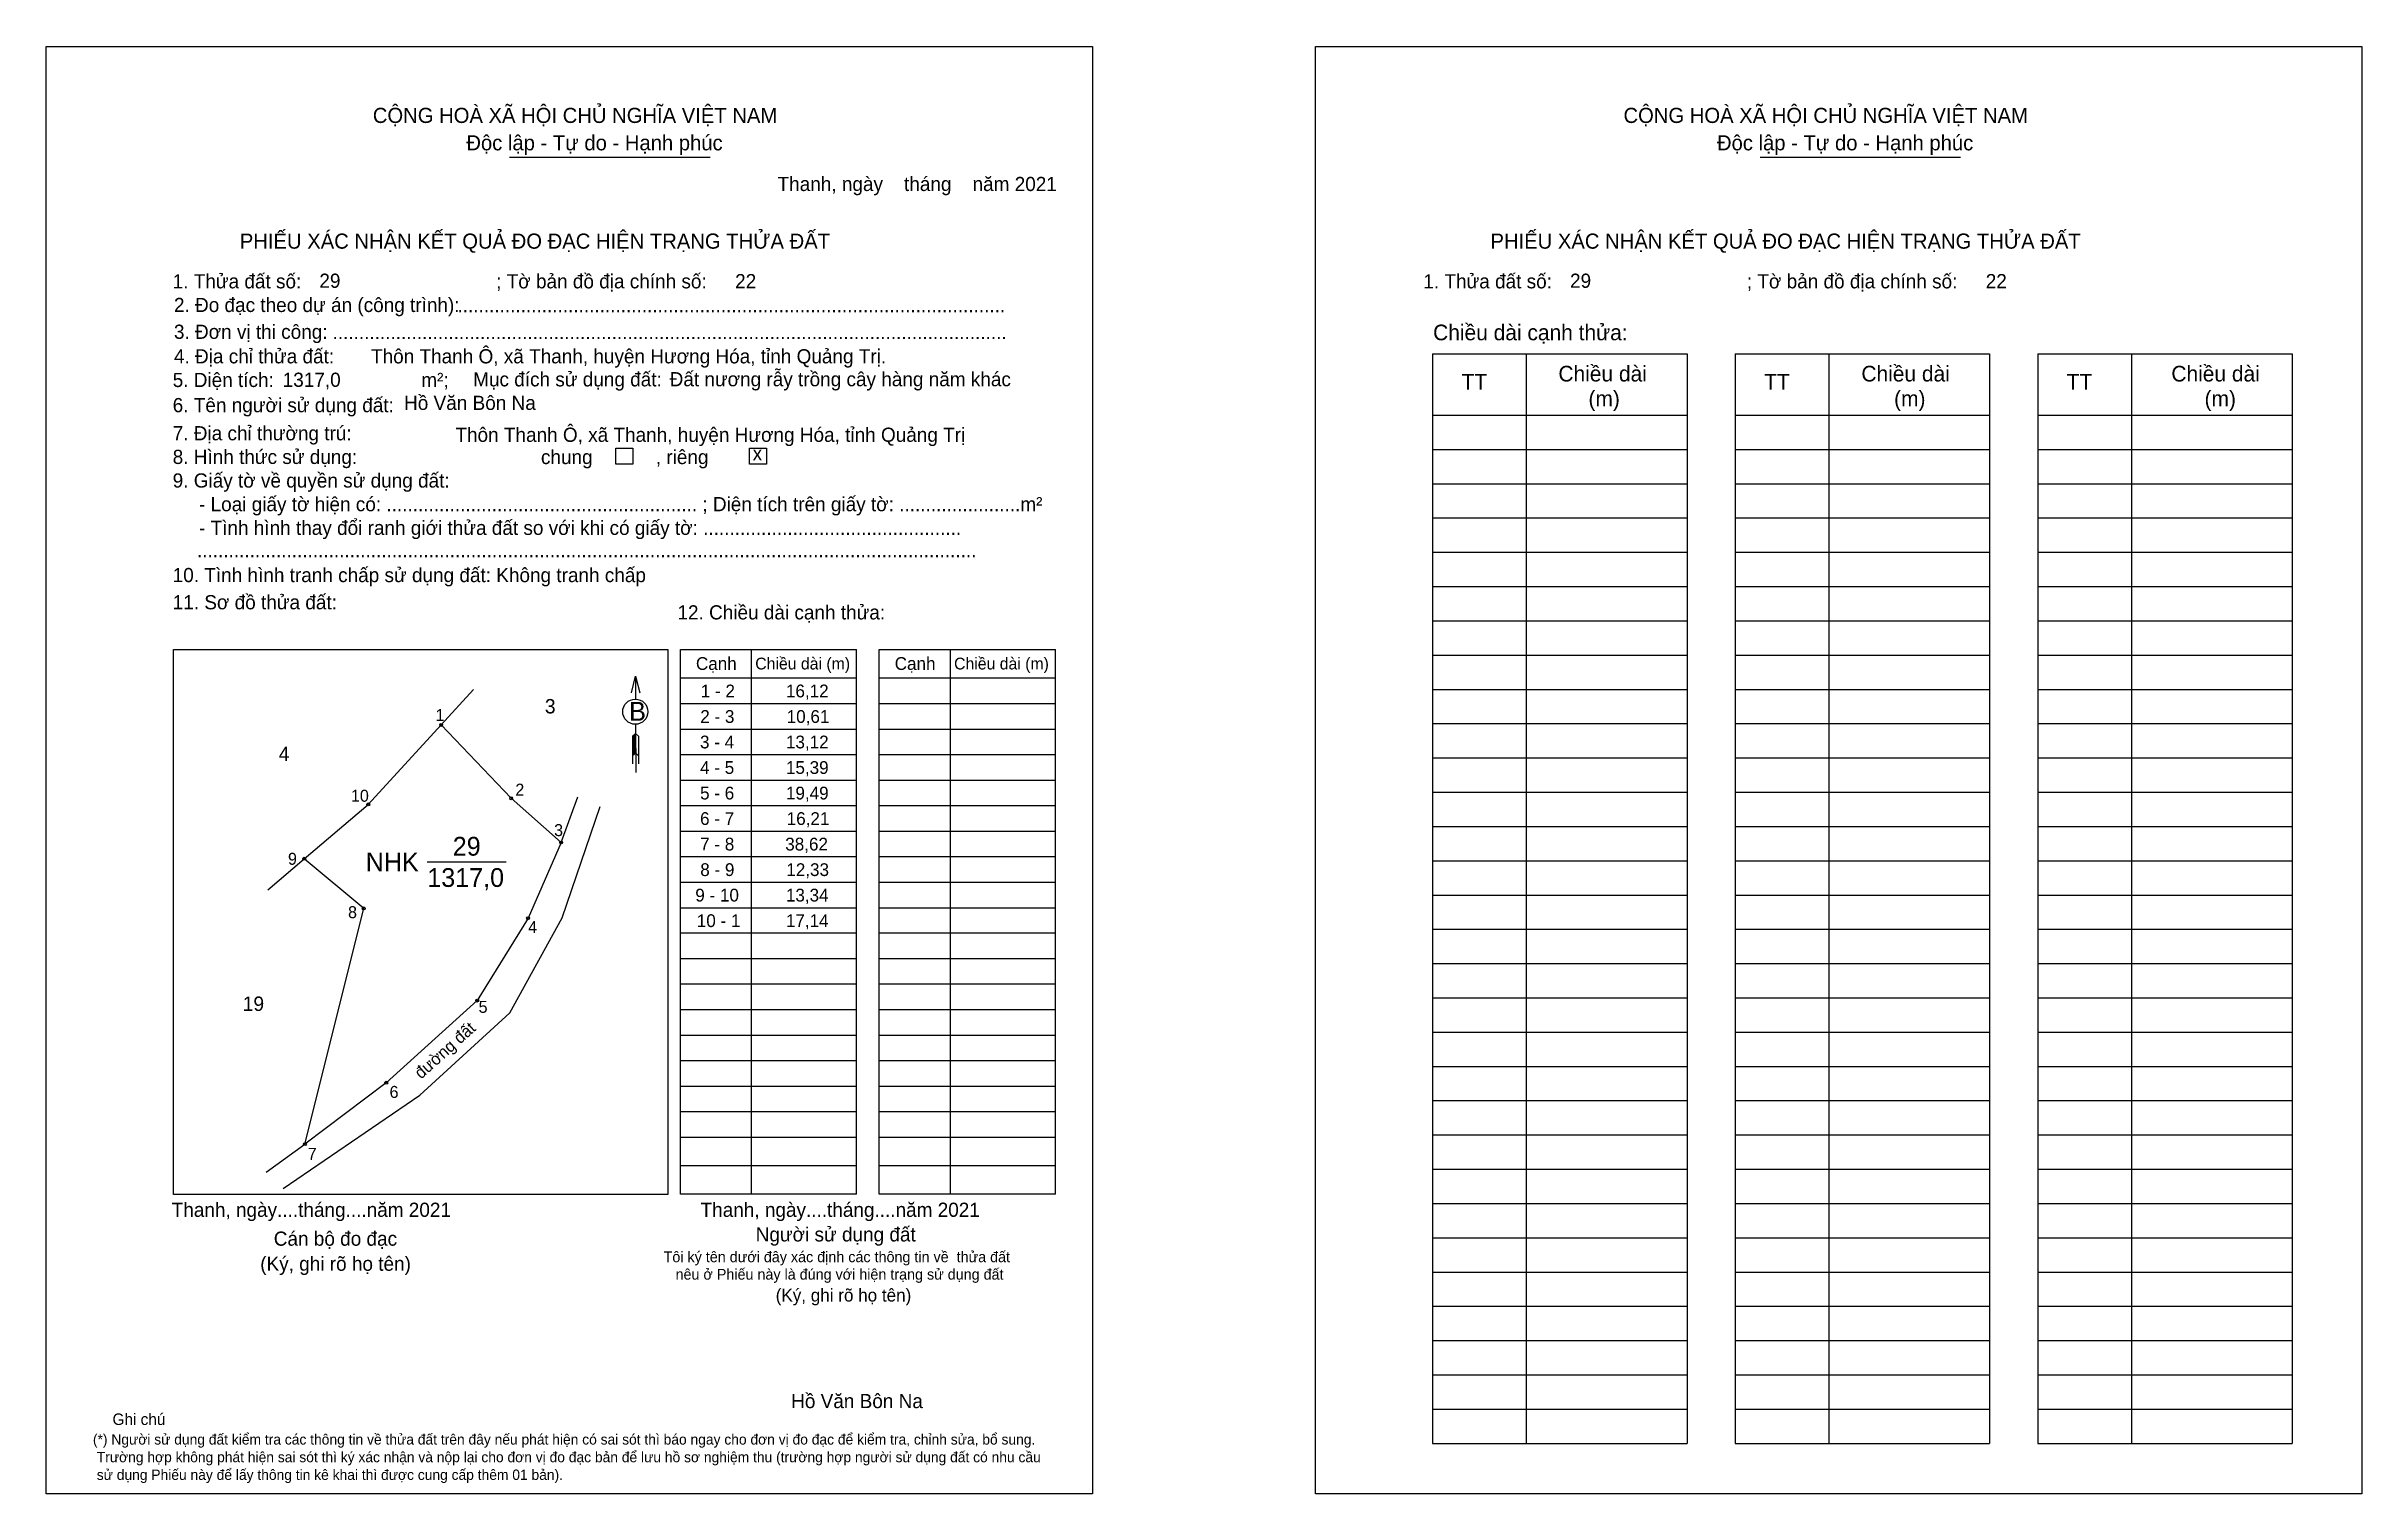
# Model space of a CAD drawing. Extents: x 545471 to 545839, y 1819866 to 1820096.
import ezdxf

# ---------------------------------------------------------------- set-up
doc = ezdxf.new("R2010")
doc.units = 0
for name, color, linetype in [('CanhThua', 7, 'Continuous'), ('kqddKhungInTrang1', 7, 'Continuous'), ('kqddKhungInTrang2', 7, 'Continuous'), ('kqddNoiDung', 7, 'Continuous'), ('kqddTemplate', 7, 'Continuous'), ('Level 1', 7, 'Continuous'), ('MocDinhThua', 7, 'Continuous'), ('NhanDiaChinhThua', 7, 'Continuous'), ('NhanTuCan', 7, 'Continuous'), ('RauThua', 7, 'Continuous'), ('SoHieuDinhThua', 7, 'Continuous')]:
    doc.layers.add(name, color=color, linetype=linetype)

msp = doc.modelspace()

# ---------------------------------------------------------------- linework, layer by layer
at = {"layer": 'CanhThua'}
for p, q in [((545522.18, 1819975.89), (545533.78, 1819988.51)), ((545533.78, 1819988.51), (545544.91, 1819976.85)), ((545544.91, 1819976.85), (545552.86, 1819969.82)), ((545512.01, 1819967.25), (545522.18, 1819975.89)), ((545552.86, 1819969.82), (545547.59, 1819957.8)), ((545521.46, 1819959.35), (545512.01, 1819967.25)), ((545512.11, 1819921.88), (545521.46, 1819959.35)), ((545547.59, 1819957.8), (545539.51, 1819944.7)), ((545539.51, 1819944.7), (545525.04, 1819931.65)), ((545525.04, 1819931.65), (545512.11, 1819921.88))]:
    msp.add_line(p, q, dxfattribs=at)
at = {"layer": 'kqddKhungInTrang1'}
msp.add_lwpolyline([(545471, 1820096.37), (545637.32, 1820096.37), (545637.32, 1819866.33), (545471, 1819866.33)], close=True, dxfattribs=at)
at = {"layer": 'kqddKhungInTrang2'}
msp.add_lwpolyline([(545672.79, 1820096.37), (545839.11, 1820096.37), (545839.11, 1819866.33), (545672.79, 1819866.33)], close=True, dxfattribs=at)
at = {"layer": 'kqddTemplate'}
for p, q in [((545544.66, 1820078.77), (545576.52, 1820078.77)), ((545743.5, 1820078.77), (545775.35, 1820078.77)), ((545691.41, 1820047.5), (545731.85, 1820047.5)), ((545691.41, 1820047.5), (545691.41, 1819874.32)), ((545706.29, 1820047.5), (545706.29, 1819874.32)), ((545731.85, 1820047.5), (545731.85, 1819874.32)), ((545739.52, 1820047.5), (545739.52, 1819874.32)), ((545739.52, 1820047.5), (545779.96, 1820047.5)), ((545754.4, 1820047.5), (545754.4, 1819874.32)), ((545779.96, 1820047.5), (545779.96, 1819874.32)), ((545787.62, 1820047.5), (545787.62, 1819874.32)), ((545787.62, 1820047.5), (545828.06, 1820047.5)), ((545802.5, 1820047.5), (545802.5, 1819874.32)), ((545828.06, 1820047.5), (545828.06, 1819874.32)), ((545691.41, 1820037.75), (545731.85, 1820037.75)), ((545739.52, 1820037.75), (545779.96, 1820037.75)), ((545787.62, 1820037.75), (545828.06, 1820037.75)), ((545691.41, 1820032.3), (545731.85, 1820032.3)), ((545739.52, 1820032.3), (545779.96, 1820032.3)), ((545787.62, 1820032.3), (545828.06, 1820032.3)), ((545691.41, 1820026.86), (545731.85, 1820026.86)), ((545739.52, 1820026.86), (545779.96, 1820026.86)), ((545787.62, 1820026.86), (545828.06, 1820026.86)), ((545691.41, 1820021.41), (545731.85, 1820021.41)), ((545739.52, 1820021.41), (545779.96, 1820021.41)), ((545787.62, 1820021.41), (545828.06, 1820021.41)), ((545691.41, 1820015.96), (545731.85, 1820015.96)), ((545739.52, 1820015.96), (545779.96, 1820015.96)), ((545787.62, 1820015.96), (545828.06, 1820015.96)), ((545691.41, 1820010.51), (545731.85, 1820010.51)), ((545739.52, 1820010.51), (545779.96, 1820010.51)), ((545787.62, 1820010.51), (545828.06, 1820010.51)), ((545691.41, 1820005.07), (545731.85, 1820005.07)), ((545739.52, 1820005.07), (545779.96, 1820005.07)), ((545787.62, 1820005.07), (545828.06, 1820005.07)), ((545571.81, 1820000.51), (545599.83, 1820000.51)), ((545571.81, 1819913.94), (545571.81, 1820000.51)), ((545583.08, 1820000.51), (545583.08, 1819913.94)), ((545599.83, 1819913.94), (545599.83, 1820000.51)), ((545603.42, 1820000.51), (545631.44, 1820000.51)), ((545603.42, 1819913.94), (545603.42, 1820000.51)), ((545614.69, 1820000.51), (545614.69, 1819913.94)), ((545631.44, 1819913.94), (545631.44, 1820000.51)), ((545691.41, 1819999.62), (545731.85, 1819999.62)), ((545739.52, 1819999.62), (545779.96, 1819999.62)), ((545787.62, 1819999.62), (545828.06, 1819999.62)), ((545564.68, 1819996.25), (545564.68, 1819992.62)), ((545571.81, 1819995.98), (545599.83, 1819995.98)), ((545603.42, 1819995.98), (545631.44, 1819995.98)), ((545571.81, 1819991.92), (545599.83, 1819991.92)), ((545603.42, 1819991.92), (545631.44, 1819991.92)), ((545691.41, 1819994.17), (545731.85, 1819994.17)), ((545739.52, 1819994.17), (545779.96, 1819994.17)), ((545787.62, 1819994.17), (545828.06, 1819994.17)), ((545564.69, 1819988.63), (545564.7, 1819980.98)), ((545571.81, 1819987.86), (545599.83, 1819987.86)), ((545603.42, 1819987.86), (545631.44, 1819987.86)), ((545691.41, 1819988.72), (545731.85, 1819988.72)), ((545739.52, 1819988.72), (545779.96, 1819988.72)), ((545787.62, 1819988.72), (545828.06, 1819988.72)), ((545564.69, 1819987.16), (545564.22, 1819986.72)), ((545564.69, 1819986.95), (545564.22, 1819986.51)), ((545564.69, 1819986.75), (545564.22, 1819986.3)), ((545564.22, 1819986.72), (545564.22, 1819982.33)), ((545564.69, 1819986.54), (545564.22, 1819986.09)), ((545564.69, 1819986.33), (545564.22, 1819985.89)), ((545564.69, 1819986.13), (545564.22, 1819985.68)), ((545564.69, 1819985.92), (545564.22, 1819985.47)), ((545564.69, 1819985.71), (545564.22, 1819985.26)), ((545564.69, 1819985.5), (545564.22, 1819985.06)), ((545564.69, 1819985.3), (545564.22, 1819984.85)), ((545564.69, 1819985.09), (545564.22, 1819984.64)), ((545564.69, 1819984.88), (545564.22, 1819984.43)), ((545564.69, 1819984.67), (545564.22, 1819984.23)), ((545564.7, 1819984.47), (545564.22, 1819984.02)), ((545564.7, 1819984.26), (545564.22, 1819983.81)), ((545564.69, 1819987.16), (545565.17, 1819986.72)), ((545565.17, 1819986.72), (545565.17, 1819982.33)), ((545564.7, 1819984.05), (545564.22, 1819983.6)), ((545564.7, 1819984.05), (545565.17, 1819983.6)), ((545571.81, 1819983.81), (545599.83, 1819983.81)), ((545603.42, 1819983.81), (545631.44, 1819983.81)), ((545691.41, 1819983.27), (545731.85, 1819983.27)), ((545739.52, 1819983.27), (545779.96, 1819983.27)), ((545787.62, 1819983.27), (545828.06, 1819983.27)), ((545571.81, 1819979.75), (545599.83, 1819979.75)), ((545603.42, 1819979.75), (545631.44, 1819979.75)), ((545691.41, 1819977.83), (545731.85, 1819977.83)), ((545739.52, 1819977.83), (545779.96, 1819977.83)), ((545787.62, 1819977.83), (545828.06, 1819977.83)), ((545571.81, 1819975.69), (545599.83, 1819975.69)), ((545603.42, 1819975.69), (545631.44, 1819975.69)), ((545571.81, 1819971.64), (545599.83, 1819971.64)), ((545603.42, 1819971.64), (545631.44, 1819971.64)), ((545691.41, 1819972.38), (545731.85, 1819972.38)), ((545739.52, 1819972.38), (545779.96, 1819972.38)), ((545787.62, 1819972.38), (545828.06, 1819972.38)), ((545571.81, 1819967.58), (545599.83, 1819967.58)), ((545603.42, 1819967.58), (545631.44, 1819967.58)), ((545691.41, 1819966.93), (545731.85, 1819966.93)), ((545739.52, 1819966.93), (545779.96, 1819966.93)), ((545787.62, 1819966.93), (545828.06, 1819966.93)), ((545571.81, 1819963.52), (545599.83, 1819963.52)), ((545603.42, 1819963.52), (545631.44, 1819963.52)), ((545571.81, 1819959.47), (545599.83, 1819959.47)), ((545603.42, 1819959.47), (545631.44, 1819959.47)), ((545691.41, 1819961.48), (545731.85, 1819961.48)), ((545739.52, 1819961.48), (545779.96, 1819961.48)), ((545787.62, 1819961.48), (545828.06, 1819961.48)), ((545599.83, 1819955.41), (545571.81, 1819955.41)), ((545631.44, 1819955.41), (545603.42, 1819955.41)), ((545691.41, 1819956.04), (545731.85, 1819956.04)), ((545739.52, 1819956.04), (545779.96, 1819956.04)), ((545787.62, 1819956.04), (545828.06, 1819956.04)), ((545599.83, 1819951.35), (545571.81, 1819951.35)), ((545631.44, 1819951.35), (545603.42, 1819951.35)), ((545691.41, 1819950.59), (545731.85, 1819950.59)), ((545739.52, 1819950.59), (545779.96, 1819950.59)), ((545787.62, 1819950.59), (545828.06, 1819950.59)), ((545599.83, 1819947.3), (545571.81, 1819947.3)), ((545631.44, 1819947.3), (545603.42, 1819947.3)), ((545691.41, 1819945.14), (545731.85, 1819945.14)), ((545739.52, 1819945.14), (545779.96, 1819945.14)), ((545787.62, 1819945.14), (545828.06, 1819945.14)), ((545599.83, 1819943.24), (545571.81, 1819943.24)), ((545631.44, 1819943.24), (545603.42, 1819943.24)), ((545599.83, 1819939.18), (545571.81, 1819939.18)), ((545631.44, 1819939.18), (545603.42, 1819939.18)), ((545691.41, 1819939.69), (545731.85, 1819939.69)), ((545739.52, 1819939.69), (545779.96, 1819939.69)), ((545787.62, 1819939.69), (545828.06, 1819939.69)), ((545599.83, 1819935.13), (545571.81, 1819935.13)), ((545631.44, 1819935.13), (545603.42, 1819935.13)), ((545691.41, 1819934.25), (545731.85, 1819934.25)), ((545739.52, 1819934.25), (545779.96, 1819934.25)), ((545787.62, 1819934.24), (545828.06, 1819934.24)), ((545599.83, 1819931.07), (545571.81, 1819931.07)), ((545631.44, 1819931.07), (545603.42, 1819931.07)), ((545599.83, 1819927.01), (545571.81, 1819927.01)), ((545631.44, 1819927.01), (545603.42, 1819927.01)), ((545691.41, 1819928.8), (545731.85, 1819928.8)), ((545739.52, 1819928.8), (545779.96, 1819928.8)), ((545787.62, 1819928.8), (545828.06, 1819928.8)), ((545599.83, 1819922.96), (545571.81, 1819922.96)), ((545631.44, 1819922.96), (545603.42, 1819922.96)), ((545691.41, 1819923.35), (545731.85, 1819923.35)), ((545739.52, 1819923.35), (545779.96, 1819923.35)), ((545787.62, 1819923.35), (545828.06, 1819923.35)), ((545599.83, 1819918.45), (545571.81, 1819918.45)), ((545631.44, 1819918.45), (545603.42, 1819918.45)), ((545691.41, 1819917.9), (545731.85, 1819917.9)), ((545739.52, 1819917.9), (545779.96, 1819917.9)), ((545787.62, 1819917.9), (545828.06, 1819917.9)), ((545599.83, 1819913.94), (545571.81, 1819913.94)), ((545631.44, 1819913.94), (545603.42, 1819913.94)), ((545691.41, 1819912.45), (545731.85, 1819912.45)), ((545739.52, 1819912.45), (545779.96, 1819912.45)), ((545787.62, 1819912.45), (545828.06, 1819912.45)), ((545691.41, 1819907.01), (545731.85, 1819907.01)), ((545739.52, 1819907.01), (545779.96, 1819907.01)), ((545787.62, 1819907.01), (545828.06, 1819907.01)), ((545691.41, 1819901.56), (545731.85, 1819901.56)), ((545739.52, 1819901.56), (545779.96, 1819901.56)), ((545787.62, 1819901.56), (545828.06, 1819901.56)), ((545691.41, 1819896.11), (545731.85, 1819896.11)), ((545739.52, 1819896.11), (545779.96, 1819896.11)), ((545787.62, 1819896.11), (545828.06, 1819896.11)), ((545691.41, 1819890.66), (545731.85, 1819890.66)), ((545739.52, 1819890.66), (545779.96, 1819890.66)), ((545787.62, 1819890.66), (545828.06, 1819890.66)), ((545691.41, 1819885.22), (545731.85, 1819885.22)), ((545739.52, 1819885.22), (545779.96, 1819885.22)), ((545787.62, 1819885.22), (545828.06, 1819885.22)), ((545691.41, 1819879.77), (545731.85, 1819879.77)), ((545739.52, 1819879.77), (545779.96, 1819879.77)), ((545787.62, 1819879.77), (545828.06, 1819879.77)), ((545691.41, 1819874.32), (545731.85, 1819874.32)), ((545739.52, 1819874.32), (545779.96, 1819874.32)), ((545787.62, 1819874.32), (545828.06, 1819874.32))]:
    msp.add_line(p, q, dxfattribs=at)
for points in [[(545561.52, 1820032.48), (545564.23, 1820032.48), (545564.23, 1820029.96), (545561.52, 1820029.96)], [(545582.81, 1820032.48), (545585.51, 1820032.48), (545585.51, 1820029.96), (545582.81, 1820029.96)], [(545491.23, 1820000.51), (545569.82, 1820000.51), (545569.82, 1819913.86), (545491.23, 1819913.86)]]:
    msp.add_lwpolyline(points, close=True, dxfattribs=at)
msp.add_lwpolyline([(545564.02, 1819993.62), (545564.68, 1819996.25), (545565.34, 1819993.62)], dxfattribs=at)
msp.add_circle((545564.64, 1819990.62), 2, dxfattribs=at)
at = {"layer": 'Level 1'}
for p, q in [((545533.78, 1819988.51), (545538.89, 1819994.16)), ((545552.86, 1819969.82), (545555.5, 1819977.07))]:
    msp.add_line(p, q, dxfattribs=at)
msp.add_lwpolyline([(545508.68, 1819914.82), (545530.38, 1819929.68), (545544.68, 1819942.78), (545553.01, 1819957.86), (545559.03, 1819975.54)], dxfattribs=at)
at = {"layer": 'MocDinhThua'}
for centre in [(545533.78, 1819988.51), (545544.91, 1819976.85), (545522.18, 1819975.89), (545552.86, 1819969.82), (545512.01, 1819967.25), (545521.46, 1819959.35), (545547.59, 1819957.8), (545539.51, 1819944.7), (545525.04, 1819931.65), (545512.11, 1819921.88)]:
    msp.add_circle(centre, 0.229, dxfattribs=at)
at = {"layer": 'NhanDiaChinhThua'}
msp.add_line((545531.57, 1819966.75), (545544.12, 1819966.75), dxfattribs=at)
at = {"layer": 'RauThua'}
for p, q in [((545506.21, 1819962.33), (545512.01, 1819967.25)), ((545505.95, 1819917.44), (545512.11, 1819921.88))]:
    msp.add_line(p, q, dxfattribs=at)

# ---------------------------------------------------------------- texts
at = {"layer": 'kqddNoiDung'}
for s, height, p in [('Thanh, ngày    tháng    năm 2021  ', 2.2538, (545587.26, 1820073.37)), ('29', 2.254, (545514.41, 1820057.99)), ('22', 2.254, (545580.51, 1820057.92)), ('29', 2.254, (545713.25, 1820057.99)), ('22', 2.254, (545779.34, 1820057.92)), ('........................................................................................................', 2.25376, (545536.37, 1820054.1)), ('................................................................................................................................', 2.25376, (545516.5, 1820049.83)), ('1317,0', 2.254, (545508.58, 1820042.25)), ('Đất nương rẫy trồng cây hàng năm khác', 2.2538, (545570.1, 1820042.34)), ('Hồ Văn Bôn Na', 2.2538, (545527.88, 1820038.58)), ('Thôn Thanh Ô, xã Thanh, huyện Hương Hóa, tỉnh Quảng Trị', 2.2538, (545536.04, 1820033.51)), ('x', 2.25, (545583.3, 1820030.55)), ('1 - 2', 2.028, (545575.05, 1819992.9)), ('16,12', 2.028, (545588.59, 1819992.9)), ('2 - 3', 2.028, (545574.97, 1819988.84)), ('10,61', 2.028, (545588.71, 1819988.84)), ('3 - 4', 2.028, (545574.93, 1819984.79)), ('13,12', 2.028, (545588.59, 1819984.79)), ('4 - 5', 2.028, (545574.94, 1819980.73)), ('15,39', 2.028, (545588.59, 1819980.73)), ('5 - 6', 2.028, (545574.94, 1819976.67)), ('19,49', 2.028, (545588.59, 1819976.67)), ('6 - 7', 2.028, (545574.94, 1819972.62)), ('16,21', 2.028, (545588.71, 1819972.62)), ('7 - 8', 2.028, (545574.95, 1819968.56)), ('38,62', 2.028, (545588.48, 1819968.56)), ('8 - 9', 2.028, (545574.97, 1819964.5)), ('12,33', 2.028, (545588.65, 1819964.5)), ('9 - 10', 2.028, (545574.18, 1819960.45)), ('13,34', 2.028, (545588.58, 1819960.45)), ('10 - 1', 2.028, (545574.42, 1819956.39)), ('17,14', 2.028, (545588.58, 1819956.39)), ('Thanh, ngày....tháng....năm 2021', 2.2538, (545490.93, 1819910.33)), ('Thanh, ngày....tháng....năm 2021', 2.2538, (545575.02, 1819910.33)), ('Hồ Văn Bôn Na', 2.2538, (545589.42, 1819879.93))]:
    msp.add_text(s, height=height, dxfattribs=at).set_placement(p)
at = {"layer": 'kqddTemplate'}
for s, height, p in [('CỘNG HOÀ XÃ HỘI CHỦ NGHĨA VIỆT NAM', 2.404, (545522.91, 1820084.19)), ('CỘNG HOÀ XÃ HỘI CHỦ NGHĨA VIỆT NAM', 2.404, (545721.75, 1820084.19)), ('Độc lập - Tự do - Hạnh phúc', 2.404, (545537.78, 1820079.84)), ('Độc lập - Tự do - Hạnh phúc', 2.404, (545736.61, 1820079.84)), ('PHIẾU XÁC NHẬN KẾT QUẢ ĐO ĐẠC HIỆN TRẠNG THỬA ĐẤT', 2.404, (545501.76, 1820064.21)), ('PHIẾU XÁC NHẬN KẾT QUẢ ĐO ĐẠC HIỆN TRẠNG THỬA ĐẤT', 2.404, (545700.6, 1820064.21)), ('1. Thửa đất số:                                     ; Tờ bản đồ địa chính số:', 2.2538, (545491.09, 1820057.9)), ('1. Thửa đất số:                                     ; Tờ bản đồ địa chính số:', 2.2538, (545689.93, 1820057.9)), ('2. Đo đạc theo dự án (công trình): ', 2.2538, (545491.29, 1820054.14)), ('3. Đơn vị thi công: ', 2.2538, (545491.29, 1820049.88)), ('Chiều dài cạnh thửa:', 2.4904, (545691.48, 1820049.65)), ('4. Địa chỉ thửa đất:       Thôn Thanh Ô, xã Thanh, huyện Hương Hóa, tỉnh Quảng Trị.', 2.2538, (545491.29, 1820045.98)), ('5. Diện tích:                            m²; ', 2.2538, (545491.09, 1820042.22)), ('Mục đích sử dụng đất:', 2.2538, (545538.86, 1820042.32)), ('TT', 2.49, (545696.01, 1820041.82)), ('Chiều dài', 2.49, (545711.4, 1820043.1)), ('TT', 2.49, (545744.11, 1820041.82)), ('Chiều dài', 2.49, (545759.57, 1820043.1)), ('TT', 2.49, (545792.21, 1820041.82)), ('Chiều dài', 2.49, (545808.85, 1820043.1)), ('6. Tên người sử dụng đất:', 2.2538, (545491.09, 1820038.22)), ('(m)', 2.49, (545716.18, 1820039.14)), ('(m)', 2.49, (545764.77, 1820039.14)), ('(m)', 2.49, (545814.13, 1820039.14)), ('7. Địa chỉ thường trú:', 2.2538, (545491.09, 1820033.75)), ('8. Hình thức sử dụng:', 2.2538, (545491.09, 1820029.99)), ('chung            , riêng', 2.2538, (545549.64, 1820029.97)), ('9. Giấy tờ về quyền sử dụng đất:', 2.2538, (545491.09, 1820026.24)), ('     - Loại giấy tờ hiện có: ........................................................... ; Diện tích trên giấy tờ: .......................m²', 2.25376, (545491.09, 1820022.48)), ('     - Tình hình thay đổi ranh giới thửa đất so với khi có giấy tờ: .................................................', 2.25376, (545491.09, 1820018.72)), ('10. Tình hình tranh chấp sử dụng đất: Không tranh chấp', 2.2538, (545491.09, 1820011.21)), ('....................................................................................................................................................', 2.25376, (545494.95, 1820015.16)), ('11. Sơ đồ thửa đất:', 2.2538, (545491.09, 1820006.89)), ('12. Chiều dài cạnh thửa:', 2.2538, (545571.34, 1820005.28)), ('Cạnh', 2.028, (545574.28, 1819997.26)), ('Chiều dài (m)', 1.8781, (545583.71, 1819997.33)), ('Cạnh', 2.028, (545605.88, 1819997.26)), ('Chiều dài (m)', 1.8781, (545615.32, 1819997.33)), ('B', 3.01, (545563.65, 1819989.17)), ('Cán bộ đo đạc', 2.2538, (545507.16, 1819905.74)), ('Người sử dụng đất', 2.2538, (545583.78, 1819906.42)), ('(Ký, ghi rõ họ tên)', 2.2538, (545505.01, 1819901.76)), ('Tôi ký tên dưới đây xác định các thông tin về  thửa đất ', 1.7038, (545569.14, 1819903.12)), ('nêu ở Phiếu này là đúng với hiện trạng sử dụng đất', 1.7038, (545571.04, 1819900.35)), ('(Ký, ghi rõ họ tên)', 2.0284, (545586.96, 1819896.87)), ('Ghi chú', 1.826, (545481.52, 1819877.25)), ('(*) Người sử dụng đất kiểm tra các thông tin về thửa đất trên đây nếu phát hiện có sai sót thì báo ngay cho đơn vị đo đạc để kiểm tra, chỉnh sửa, bổ sung.', 1.64299, (545478.41, 1819874.14)), (' Trường hợp không phát hiện sai sót thì ký xác nhận và nộp lại cho đơn vị đo đạc bản để lưu hồ sơ nghiệm thu (trường hợp người sử dụng đất có nhu cầu', 1.64299, (545478.41, 1819871.33)), (' sử dụng Phiếu này để lấy thông tin kê khai thì được cung cấp thêm 01 bản).', 1.643, (545478.41, 1819868.52))]:
    msp.add_text(s, height=height, dxfattribs=at).set_placement(p)
at = {"layer": 'NhanDiaChinhThua'}
for s, p in [('29', (545535.62, 1819967.74)), ('NHK', (545521.78, 1819965.25)), ('1317,0', (545531.57, 1819962.77))]:
    msp.add_text(s, height=2.984, dxfattribs=at).set_placement(p)
at = {"layer": 'NhanTuCan'}
for s, height, p in [('3', 2.29, (545550.26, 1819990.34)), ('4', 2.29, (545507.95, 1819982.79)), ('19', 2.288, (545502.22, 1819943.06))]:
    msp.add_text(s, height=height, dxfattribs=at).set_placement(p)
at = {"layer": 'SoHieuDinhThua'}
for s, height, p in [('1', 1.91, (545532.89, 1819989.13)), ('10', 1.906, (545519.44, 1819976.31)), ('2', 1.91, (545545.57, 1819977.27)), ('3', 1.91, (545551.73, 1819970.84)), ('9', 1.91, (545509.42, 1819966.29)), ('8', 1.91, (545518.97, 1819957.8)), ('4', 1.91, (545547.62, 1819955.46)), ('5', 1.91, (545539.73, 1819942.75)), ('6', 1.91, (545525.57, 1819929.23)), ('7', 1.91, (545512.56, 1819919.39))]:
    msp.add_text(s, height=height, dxfattribs=at).set_placement(p)
msp.add_text('đường đất', height=1.906, rotation=41.8892, dxfattribs=at).set_placement((545530.58, 1819932.14))

doc.saveas('drawing.dxf')
